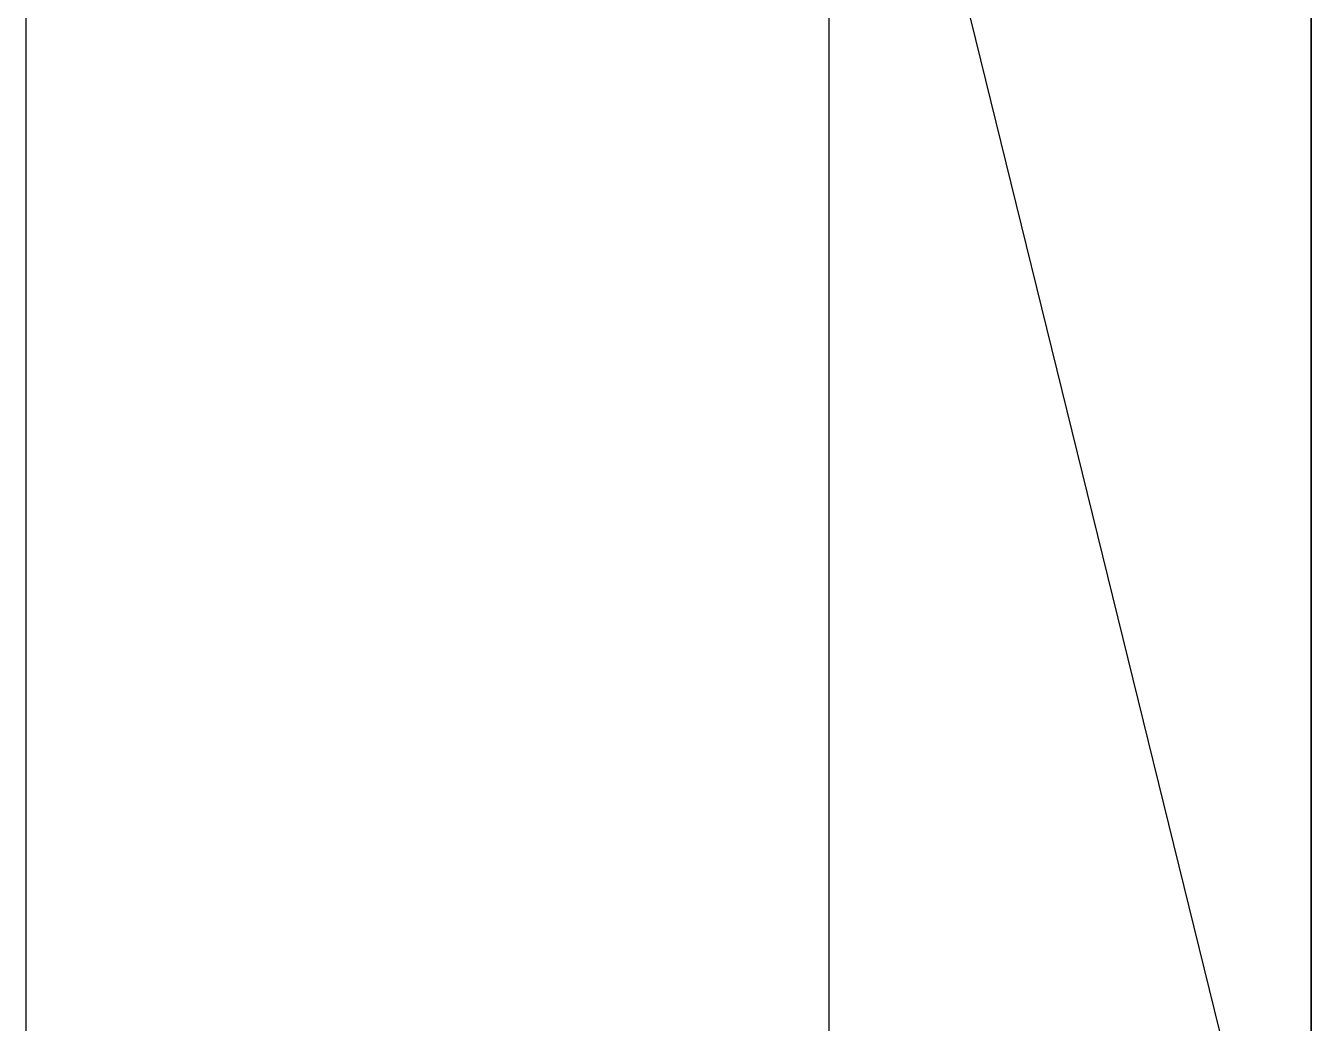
# Model space of a CAD drawing. Header units: millimetres. Extents: x 8456 to 190005487, y 619 to 455456909.
# Drawn here: x 206704.4 to 207197.2, y 158630.5 to 159012.8 of the extents above; entities that cross this region are included whole.
import ezdxf

# ---------------------------------------------------------------- set-up
doc = ezdxf.new("R2010")
doc.units = ezdxf.units.MM
doc.header["$LTSCALE"] = 400
doc.header["$MEASUREMENT"] = 0
doc.layers.get('0').update_dxf_attribs({"linetype": 'CONTINUOUS'})
doc.layers.add('A-PK', color=6, linetype='CONTINUOUS')
doc.layers.add('WAL', color=3, linetype='CONTINUOUS')

# ---------------------------------------------------------------- blocks, each defined once
blk = doc.blocks.new('A$C2DB436D3')
at = {"layer": 'A-PK', "color": 8}
for p, q in [((21607.54, 23923.55, 2515.73), (22311.54, 21063.55, 2515.73)), ((21607.54, 23923.55, 2515.73), (21607.54, 21063.55, 2515.73)), ((22311.54, 21063.55, 2515.73), (22311.54, 23923.55, 2515.73)), ((22311.54, 23923.55, 2515.73), (22311.54, 21063.55, 2515.73))]:
    blk.add_line(p, q, dxfattribs=at)

msp = doc.modelspace()

# ---------------------------------------------------------------- linework, layer by layer
at = {"layer": 'WAL'}
msp.add_line((207012.36, 146995.65, 1600.92), (207012.36, 168668.34, 1600.92), dxfattribs=at)

# ---------------------------------------------------------------- block references
at = {"xscale": 0.7, "yscale": 0.7, "zscale": 0.7}
msp.add_blockref('A$C2DB436D3', (191579.09, 143740.16, -160.09), dxfattribs=at)

doc.saveas('drawing.dxf')
